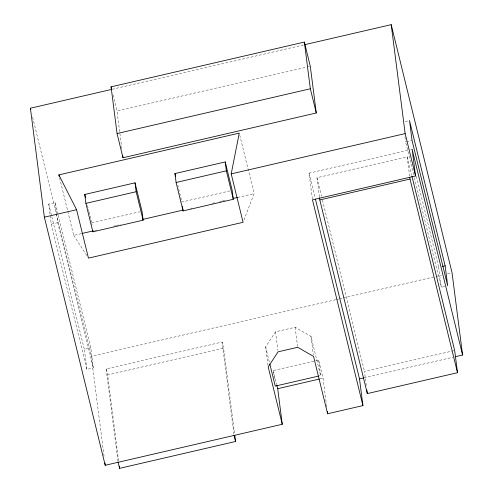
<?xml version="1.0" encoding="UTF-8"?>
<svg xmlns="http://www.w3.org/2000/svg" width="493" height="493" viewBox="0 0 493 493"><rect width="100%" height="100%" fill="white"/><g stroke="black" fill="none" stroke-linecap="round" stroke-linejoin="round"><path stroke-width="0.37" stroke-dasharray="2.46 1.85" d="M243.906 220.155L254.092 193.626L239.795 135.353M268.001 365.424L265.628 346.893L275.544 331.807L295.134 327.272L310.984 336.386L320.604 375.604L319.119 375.943M112.17 89.282L303.441 44.98M121.839 148.713L117.014 111.054L306.547 67.153M307.299 66.98L309.542 66.456M58.273 215.299L90.786 347.873L93.35 367.883L86.904 369.374L51.284 224.142L48.721 204.127L55.167 202.635L58.088 214.554M405.215 121.549L408.796 120.723M51.284 224.142L57.73 222.645L56.59 213.752M413.67 174.83L405.634 142.058L412.074 140.567M91.735 222.916L139.741 211.799M229.935 190.902L181.935 202.025L177.819 185.251M312.365 199.073L309.043 173.154L407.643 150.316M410.632 149.625L412.13 149.28M319.439 196.984L316.974 177.714L407.169 156.823L411.754 175.514M59.585 177.887L73.697 235.407L81.179 233.676M94.656 230.558L96.899 230.034M113.365 226.219L115.615 225.702M116.36 225.529L120.853 224.488M190.464 208.36L191.962 208.015M212.175 203.332L215.164 202.641M219.656 201.6L221.905 201.082M222.651 200.904L224.894 200.386M237.62 197.44L254.092 193.626M86.904 369.374L84.34 349.364L90.786 347.873M444.834 286.47L441.253 287.296L438.69 267.286L440.12 266.953M104.048 456.142L91.26 356.334L335.788 299.695M336.54 299.522L338.79 298.998M339.541 298.826L342.536 298.129M343.288 297.957L435.547 276.585M436.299 276.413L441.549 275.193M447.552 273.806L451.298 272.937M118.006 461.54L106.143 368.912L222.109 342.05L223.594 348.101L234.68 434.653M118.616 460.758L107.628 374.963L223.594 348.101M274.299 378.698L273.251 370.545L314.891 360.901M315.637 360.728L318.607 360.038L323.063 378.193L326.36 403.927M320.086 378.883L323.063 378.193M366.268 385.446L364.463 371.365L450.935 351.336M451.68 351.164L453.917 350.64M363.926 377.885L452.907 357.271M73.697 235.407L86.811 255.596M416.406 176.42L438.69 267.286M414.403 177.813L441.253 287.296M316.974 177.714L321.553 196.405M322.471 200.146L364.463 371.365M309.043 173.154L315.261 198.5M273.251 370.545L276.635 384.343M265.628 346.893L269.437 362.429M113.057 94.921L117.014 111.054M87.446 205.415L88.876 211.25M89.054 211.978L91.556 222.189M106.143 368.912L107.628 374.963M32.612 117.192L91.26 356.334M57.73 222.645L93.35 367.883M48.721 204.127L51.642 216.026M51.827 216.772L84.34 349.364M404.969 136.869L405.634 142.058M407.169 156.823L409.64 176.093M326.452 404.685L326.748 406.953M318.607 360.038L320.604 375.604M310.984 336.386L313.357 354.917M295.134 327.272L297.599 346.542M275.544 331.807L277.923 350.332M222.109 342.05L233.972 434.678M91.834 223.656L92.025 225.141M55.167 202.635L56.492 213.013"/><path stroke-width="0.74" d="M58.852 174.898L76.581 209.71L88.457 258.122L243.08 222.306L231.205 173.893L239.247 133.11L58.852 174.898L59.222 176.389M111.079 86.848L304.36 42.078L310.294 66.284L316.272 112.977L122.997 157.748L117.057 133.541L111.079 86.848L111.615 89.048M276.813 385.07L277.707 388.7L282.261 424.276L105.219 465.281L44.37 217.173L30.412 108.22L111.418 89.455M304.939 44.629L391.202 24.65L452.05 272.765L462.588 355.028L455.144 356.753M117.057 133.541L310.337 88.771L304.36 42.078M84.765 194.476L135.014 182.835L141.99 211.275L143.13 220.168L92.875 231.809L85.899 203.369L84.765 194.476L85.48 197.391M174.96 173.579L225.215 161.944L232.191 190.384L233.325 199.277L183.076 210.918L176.1 182.478L174.96 173.579L175.674 176.5M85.899 203.369L136.154 191.728L135.014 182.835M176.1 182.478L226.349 170.837L225.215 161.944M44.37 217.173L76.581 209.71M231.205 173.893L405.154 133.597L391.202 24.65M81.93 233.503L93.159 230.903M142.557 219.459L182.977 210.098M233.134 198.482L237.62 197.44M462.588 355.028L412.13 149.28L415.544 175.958L312.463 199.838L362.922 405.591L327.617 413.769L313.548 356.396L297.698 347.282L278.107 351.817L268.192 366.903L282.261 424.276M411.938 176.26L454.663 350.468L457.51 372.702L367.316 393.599L319.821 199.948L410.016 179.058L409.825 177.572M442.27 266.454L445.13 265.795L409.51 120.557L412.074 140.567L447.693 285.804L445.13 265.795M318.373 376.116L275.248 386.105L269.8 363.914M277.707 388.7L319.347 379.055M362.922 405.591L359.508 378.907L363.926 377.885M118.104 462.298L119.589 468.35L235.555 441.488L234.779 435.411M405.154 133.597L415.544 175.958M410.016 179.058L457.51 372.702M310.337 88.771L316.272 112.977M315.446 199.246L359.508 378.907M226.349 170.837L233.325 199.277M234.07 435.436L235.555 441.488M136.154 191.728L143.13 220.168M30.412 108.22L30.776 109.717M366.841 389.889L367.316 393.599M319.538 197.724L319.821 199.948M327.327 411.495L327.617 413.769M182.502 206.468L183.076 210.918M122.708 155.486L122.997 157.748M92.69 230.33L92.875 231.809M119.294 466.07L119.589 468.35M104.923 462.995L105.219 465.281"/></g></svg>
